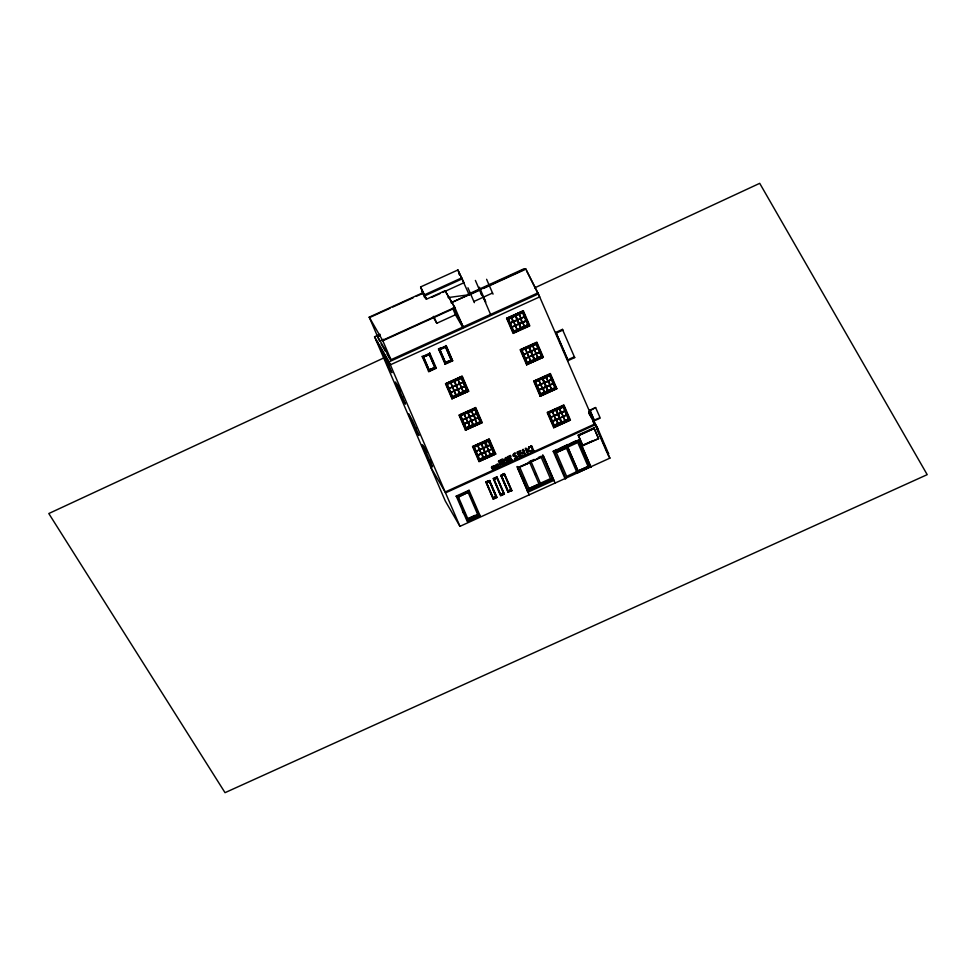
<?xml version="1.0" encoding="UTF-8"?>
<svg xmlns="http://www.w3.org/2000/svg" width="976" height="976" viewBox="0 0 976 976"><rect width="100%" height="100%" fill="white"/><g stroke="black" fill="none" stroke-linecap="round" stroke-linejoin="round"><path stroke-width="1.46" d="M512.986 454.975L513.132 455.755M492.233 469.163L492.526 468.529M516.731 457.305L514.376 459.098L515.047 459.598M492.758 466.418C490.538 467.785 496.833 464.32 493.063 466.723C494.161 469.932 493.795 467.223 494.649 467.955M506.788 462.124L506.715 462.856C507.593 455.219 507.801 466.369 508.63 460.733L507.862 458.866L506.947 459.281L505.507 457.524L506.8 462.16M507.239 463.1L507.41 462.136M492.624 467.321L494.283 466.284L495.271 467.968M460.099 415.386L465.857 429.245L459.94 415.508L475.373 408.493M513.571 332.145L507.557 318.749L522.99 311.722L528.907 325.459L513.449 331.925L507.715 318.615L513.571 332.145L528.589 325.313L522.733 311.795L507.764 318.713M540.362 395.536L556.271 388.411L540.521 395.292L534.763 381.421L540.545 394.816L555.954 388.265L550.037 374.528L534.824 381.518M553.782 426.756L569.801 419.814L554.039 426.695L548.292 412.824L554.075 426.231M495.54 465.686L495.686 465.137C492.953 466.735 498.211 464.698 496.15 466.979L497.162 467.065M528.065 449.253L529.029 446.679L529.724 446.935L529.029 446.679M527.394 450.875L528.016 449.18M528.772 448.936C526.113 451.79 532.994 449.985 531.591 452.095L527.345 450.79M494.625 467.919L495.247 467.931M528.809 449.009L529.687 446.862M516.707 457.537L515.95 458.378M513.925 454.45L513.827 455.353M461.721 377.37L446.422 384.105L452.339 397.842L446.581 383.983L461.599 377.151L467.772 390.827L461.831 376.529L445.971 383.739L452.23 398.184L468.09 390.973L452.181 398.086M488.769 440.176L473.47 446.91L479.387 460.648L473.628 446.788L488.647 439.956L494.82 453.633L479.277 460.989L473.018 446.544L489.037 439.615L473.018 446.544M521.294 350.116L536.519 343.125L542.424 356.862L526.991 363.877L521.086 350.152L536.519 343.125M554.039 426.695L548.134 412.958L563.567 405.931L569.032 419.302M492.941 468.626L493.002 469.529L493.392 468.944M517.134 458.244L517.317 457.805A1.574 1.44 -30.1 0 0 517.341 456.609M513.278 454.401C514.096 452.461 517.451 453.023 514.352 454.169M495.381 466.028L496.137 468.138L497.138 467.028M505.434 463.99L504.629 461.001L501.701 462.343L502.921 465.174L503.055 463.942L504.982 463.515M505.3 458.293L505.678 459.513L505.312 458.33M513.51 454.096L514.669 453.315M504.982 463.6L504.409 463.893L505.409 463.954M380.018 334.268L374.552 336.757L445.288 500.993L459.952 526.345L609.89 458.134L538.398 293.935L525.71 268.803L524.441 269.827L523.88 268.839L467.882 294.313L468.443 295.289L469.151 294.728L457.939 269.962L420.607 286.932L424.706 297.729M516.475 458.769L515.011 459.525M520.123 454.157L522.123 453.364L521.843 452.742L518.927 454.072L518.573 453.23M521.879 452.815L518.976 454.145M384.251 357.728L48.8 513.535L225.029 792.671L927.2 474.653L759.718 183.329L534.714 287.847M522.611 455.975L522.953 455.17L521.391 455.89M523.002 455.255L520.001 456.512L519.159 454.609L520.171 454.23M522.66 456.048L519.537 457.39L521.343 456.646M519.574 457.463L519.122 456.39A230.604 209.755 -30.1 0 0 517.268 452.12L520.903 450.558L520.562 451.266M518.622 453.303L518.732 452.193M518.695 452.108L519.366 451.9M383.702 339.319L379.579 341.185L369.233 317.151L422.742 292.812L426.439 299.205L445.068 290.738L454.779 307.452L463.161 326.911L453.742 308.123M369.44 317.627L390.022 308.27M392.767 307.025L413.336 297.668M416.081 296.411L422.95 293.3L425.17 297.131M420.607 286.932L424.426 294.85L461.758 277.879M424.426 294.85L424.963 295.777L462.295 278.794M431.965 297.277L439.956 293.642M442.616 292.434L463.978 282.711L458.879 272.158L459.537 274.695M525.71 268.803L451.046 302.755L469.151 294.728L448.057 297.595M380.347 335.354L377.614 336.61L390.986 359.741L537.825 292.946M468.443 295.289L480.741 289.701M483.474 288.457L523.075 270.45M454.779 307.452L382.616 340.282L390.986 359.741M473.86 301.511L492.526 293.02M433.088 316.846L436.784 323.251L455.45 314.76L462.905 327.631M381.579 351.031L385.422 357.68L391.901 372.698L388.058 366.061L381.579 351.031L382.202 350.75M385.422 357.68L386.045 357.399M374.552 336.757L389.07 361.852L538.398 293.935M388.058 366.061L389.302 365.488M440.945 347.761L438.431 348.896L438.834 349.591L446.349 346.175L452.644 360.803L445.141 364.219L444.739 363.523M506.617 318.322L523.356 310.832L529.834 325.85L513.132 333.438L506.617 318.322L523.356 310.832M522.965 311.173L529.224 325.606L513.315 332.731L507.117 318.383L522.965 311.173L507.215 318.566M423.035 357.045L429.66 354.032L435.711 368.025L435.308 367.33M439.359 349.628L445.983 346.614M429.184 354.288L434.893 367.476L429.147 370.087L423.45 356.911L429.391 354.642L434.991 367.647L429.05 369.904L434.991 367.647M513.486 321.507L510.216 322.958L513.486 321.507L511.814 317.603M513.693 321.409C522.636 316.444 510.79 326.143 512.022 317.505M517.536 319.786L520.781 318.298L519.11 314.406M524.246 316.724L521.001 318.2L519.317 314.309M510.326 323.202L513.583 321.714L515.218 325.508L511.961 326.984M517.048 320.14L513.779 321.592L515.426 325.411L518.683 323.934M517.622 319.994L520.855 318.481L522.514 322.312L519.256 323.788L522.514 322.312M524.344 316.944L521.074 318.383C519.635 326.814 531.737 317.371 522.709 322.178M395.109 382.433L398.952 389.082L405.418 404.101L401.575 397.464L395.109 382.433L395.731 382.153M520.464 328.082L513.693 331.047L508.52 319.018L515.243 315.968L508.569 319.115M445.373 362.486L451.315 360.217L445.373 362.486L439.773 349.481L445.507 346.87L451.107 359.876M521.05 327.936L527.76 324.874L522.587 312.857L515.816 315.821L521.05 327.936L527.711 324.788M445.471 362.657L451.217 360.046M428.781 370.514L434.076 368.098M445.105 363.084L450.4 360.681M428.976 370.868L435.601 367.854M445.3 363.438L451.937 360.425M428.61 371.295L436.126 367.879M444.934 363.877L452.449 360.461L446.142 345.833L438.639 349.249L445.141 364.219M428.818 371.649L436.321 368.233L429.818 353.251L422.315 356.667L428.818 371.649L428.415 370.953M398.952 389.082L399.574 388.802L396.366 383.263M401.575 397.464L402.82 396.89M555.844 332.377L562.432 329.376L562.859 330.108L556.271 333.109L555.844 332.377L567.91 360.168M451.998 398.806L445.471 383.69L462.173 376.089L468.687 391.205L451.949 398.708L468.687 391.205M526.662 364.841L520.135 349.725L536.837 342.137L543.351 357.253L526.613 364.756L543.351 357.253M520.635 349.786L536.654 342.844L520.635 349.786L526.894 364.219L542.754 357.009L536.495 342.576M454.157 381.421L447.386 384.385L452.608 396.5L459.281 393.352M533.933 359.388L527.223 362.45L522.038 350.433L528.76 347.371M529.395 347.322L536.08 344.199L529.395 347.322L534.567 359.339L541.29 356.277L536.056 344.162M455.816 385.288L452.559 386.764L450.888 382.873M463.112 382.092L459.842 383.531L458.183 379.664M523.758 354.386L527.016 352.909L525.332 349.005M531.054 351.189L534.311 349.701L532.628 345.809M537.776 348.127L534.519 349.603L532.847 345.711M449.192 388.558L452.449 387.082L454.072 390.876L450.827 392.352M457.537 389.29L454.267 390.742L452.632 386.947L455.89 385.471M456.487 385.361L459.745 383.873L461.38 387.667L458.122 389.143M464.844 386.093L461.563 387.545L459.928 383.751L463.21 382.299M523.856 354.605L527.101 353.117L528.736 356.911L525.478 358.387M530.566 351.543L527.296 352.995L528.931 356.789L532.201 355.337M531.151 351.397L534.397 349.92L536.031 353.715L532.786 355.191M537.861 348.347L534.592 349.786L536.251 353.617L539.496 352.129M450.912 392.572L454.169 391.083L455.853 394.987M456.036 394.853L454.365 390.961L457.634 389.509M532.298 355.557L529.016 356.996L530.724 360.925M458.208 389.363L461.465 387.887L463.149 391.779M464.93 386.301L461.66 387.753L463.356 391.681M539.594 352.348L536.324 353.8L538.02 357.728M534.519 359.241L541.29 356.277M452.364 397.378L467.443 390.668M542.095 356.679L527.028 363.414L521.245 350.018L527.101 363.548L542.107 356.716L536.385 343.406M415.105 428.867L418.948 435.503L412.482 420.485L408.639 413.848L415.105 428.867L416.349 428.293M568.996 359.241L574.266 356.85L574.693 357.582L568.105 360.583L567.629 359.68M465.528 430.209L459.001 415.093L475.69 407.504L482.217 422.608L465.467 430.111L482.217 422.608M540.179 396.244L533.665 381.128L550.354 373.54L556.881 388.655L540.179 396.244L556.881 388.655M459.501 415.142L475.507 408.212L459.501 415.142L465.759 429.586L481.607 422.376L465.711 429.489M534.165 381.189L550.171 374.247L534.165 381.189L540.265 395.353M459.611 415.325L475.495 408.175M534.262 381.372L550.159 374.223M466.138 427.903L472.86 424.841L466.138 427.903L460.904 415.788L467.626 412.726M474.946 409.554L468.199 412.58L474.97 409.627L480.155 421.644L473.433 424.694M542.339 378.871L535.568 381.836L540.802 393.938L547.512 390.888L540.741 393.853M542.924 378.725L549.598 375.601L554.819 387.679L548.036 390.644L542.924 378.725L549.634 375.662M469.334 416.691L466.064 418.143L464.405 414.275M469.92 416.545L473.177 415.068L471.493 411.164M476.642 413.495L473.36 414.934L471.701 411.067M537.276 385.788L540.533 384.312L538.862 380.408M543.998 382.738L540.728 384.178L539.069 380.311M544.584 382.592L547.829 381.104L546.157 377.212M551.294 379.53L548.024 380.982L546.365 377.114M462.709 419.961L465.967 418.484L467.602 422.279L464.344 423.755M471.042 420.668L467.809 422.181L466.162 418.362L469.432 416.911M473.25 415.251C464.32 420.156 476.276 410.676 474.897 419.07L471.64 420.546M473.458 415.154L476.727 413.702L473.458 415.154L475.105 418.972L478.35 417.46M537.373 386.008L540.631 384.52L542.266 388.314L539.008 389.79M544.096 382.946L540.826 384.398L542.473 388.216L545.706 386.703M547.914 381.287C538.984 386.203 550.94 376.724 549.561 385.117L546.304 386.594M548.134 381.226L551.379 379.713L548.134 381.226L549.769 385.02L553.026 383.531M467.675 422.462C458.915 427.439 470.432 417.716 469.371 426.39M467.907 422.388L471.152 420.912L467.907 422.388L469.578 426.292M542.339 388.497C533.579 393.474 545.096 383.763 544.035 392.425M542.558 388.436L545.816 386.96L542.558 388.436L544.23 392.303M471.737 420.766L474.995 419.29L476.666 423.181M478.46 417.716L475.178 419.155L476.874 423.084M546.401 386.813L549.647 385.325L551.33 389.229M553.111 383.751L549.842 385.203L551.525 389.095M422.157 445.251L426 451.888L432.466 466.906L428.623 460.269L422.157 445.251L422.779 444.958M555.515 387.899L540.497 394.731L555.637 388.119L549.903 374.808M475.349 407.931L481.29 422.23L465.833 428.684L480.9 421.949M465.955 428.903L480.973 422.071L475.239 408.773M426 451.888L426.622 451.607M428.623 460.269L429.867 459.696L431.148 461.916M553.709 427.647L547.182 412.531L563.884 404.942L570.399 420.058L553.709 427.647L570.399 420.058M547.682 412.592L563.701 405.65L547.682 412.592L553.941 427.024M473.128 446.727L489.025 439.578M547.792 412.775L563.677 405.626M548.134 412.958L563.567 405.931M479.655 459.306L486.377 456.243L479.655 459.306L474.434 447.191L481.144 444.141M488.5 441.03L481.729 443.995L488.5 441.03L493.673 453.047L486.951 456.097M555.869 410.274L549.098 413.238L554.319 425.341L560.993 422.193M563.164 407.065L556.393 410.03L561.615 422.144L568.337 419.082L563.103 406.98L556.405 410.066M476.142 451.156L479.399 449.668L477.715 445.776M482.864 448.094L479.594 449.546L477.935 445.678M486.89 446.337C495.735 441.408 484.084 451.156 485.231 442.47M561.359 412.506L558.089 413.958L561.359 412.506L559.675 408.615M561.554 412.384C570.399 407.456 558.748 417.203 559.895 408.517M476.239 451.363L479.497 449.887L481.119 453.681L477.874 455.158M484.572 452.071L481.314 453.547L479.68 449.765L482.961 448.313M486.695 446.471C477.142 449.96 492.026 447.386 485.023 442.567M550.903 417.411L554.148 415.922L555.783 419.717L552.526 421.205M483.535 448.167L486.792 446.679L488.427 450.473L485.17 451.949M490.257 445.105L486.987 446.557L488.634 450.375L491.867 448.862M558.199 414.202L561.456 412.726L563.079 416.52L559.834 417.996M564.921 411.152L561.639 412.604L563.274 416.386L566.544 414.934M559.248 418.143L555.978 419.595L554.344 415.8L557.601 414.324M481.205 453.864C472.335 458.866 484.059 449.106 482.876 457.756M481.424 453.791L484.682 452.315L481.424 453.791L483.108 457.695M555.856 419.9C547.048 424.902 558.65 415.129 557.552 423.828M556.088 419.839L559.346 418.362L556.088 419.839L557.747 423.706M485.255 452.169L488.512 450.692L490.196 454.584M491.977 449.119L488.708 450.558L490.403 454.487M559.919 418.216L563.164 416.703L564.86 420.632M566.641 415.154L563.372 416.606L565.043 420.497M554.27 425.255L561.005 422.23M494.429 453.352L479.362 460.086L494.368 453.267M569.081 419.399L554.014 426.134L569.154 419.521L563.433 406.211M593.628 418.985L589.833 410.176L595.616 407.541L590.114 410.664L594.457 420.729L600.24 418.106L595.616 407.541M479.228 460.892L495.137 453.779L488.988 439.517M590.029 410.579L589.077 411.75L590.321 411.177L589.833 410.176M588.931 411.506L590.175 410.823M479.045 461.611L495.747 454.011L489.22 438.907L472.53 446.496L478.996 461.514L495.747 454.011M525.173 453.767L525.613 454.731L524.905 455.048L524.502 454.121A225.163 204.814 -30.1 0 0 522.587 449.68L523.295 449.363L523.88 450.753M533.128 451.205C534.872 450.278 532.445 452.144 532.786 450.363A225.163 204.814 -30.1 0 0 530.859 445.922L531.603 445.678L532.164 446.996M498.504 461.233C500.712 457.927 503.787 465.967 500.737 464.771L500.371 465.576L498.492 461.197L500.273 460.428M502.567 461.148C497.882 462.417 505.068 460.513 500.517 460.294L502.335 458.927C503.897 460.038 506.251 459.171 503.177 460.867M510.497 456.622C510.082 456.402 510.814 460.721 512.546 459.891L510.814 461.611L510.46 460.794L508.96 460.916C512.4 459.318 507.252 461.733 508.106 458.5C511.058 457.024 507.008 458.879 507.252 456.866L510.46 455.414L510.924 456.475M592.627 420.07L593.872 419.509L594.262 420.327L592.871 420.644L594.116 420.083L594.457 420.729M592.774 420.314L594.018 419.753M496.894 465.186L496.345 464.771C497.089 463.307 499.797 464.649 496.772 464.881L497.723 467.406L498.809 466.894M508.85 458.744L509.46 458.464M510.094 458.171L510.716 457.842M491.867 467.138L491.941 466.418L492.197 466.992M595.323 419.717L598.8 418.131M497.894 464.417L496.772 464.881M509.338 459.867L509.948 459.586M510.582 459.293L511.229 459.013M509.167 459.489L509.789 459.208M510.424 458.927L511.058 458.635M497.199 465.332L497.858 465.027M502.591 462.856L504.372 462.099M501.115 464.027L500.505 464.259L500.603 462.844L500.529 464.295M502.75 463.21L504.665 462.77L502.762 463.246M499.151 466.735L498.687 465.674L497.565 466.186L498.126 464.735M497.858 466.845L498.638 466.491M528.333 453.486L527.577 453.742L528.333 453.486L527.15 450.814M459.952 526.345L445.532 492.868L595.47 424.658M582.794 445.886L578.073 435.089L593.933 427.878L598.654 438.675L582.513 445.398L593.079 440.579M578.365 435.589L594.213 428.366M596.129 427.354L597.056 426.939L608.585 453.718L607.536 453.925L608.585 453.718M594.116 428.586L578.548 435.589L582.892 445.666L598.434 438.602L593.933 427.878M531.456 460.648L534.165 459.415M538.24 457.573L540.948 456.329M487 481.351L489.757 480.729L485.767 481.912M503.104 474.031L500.92 475.641L504.336 473.47M557.235 449.363L553.148 451.217L553.477 451.79L579.317 440.042L590.968 467.101L589.931 466.857L590.968 467.101M559.943 448.13L568.105 444.422M570.826 443.177L576.267 440.701M519.683 467.065L529.809 462.636L519.683 467.065L528.98 488.598L539.02 484.035L528.931 488.525M531.164 461.843L541.216 457.28L550.427 478.667L540.375 483.23M456.231 496.113L469.029 490.294L469.371 490.891L456.573 496.711L456.231 496.113L467.309 521.635L480.107 515.816L469.029 490.294M486.255 482.4L489.525 480.924L496.552 497.126L493.222 498.48M565.714 446.471L578.634 440.603L590.004 467.004L577.17 473.018L565.799 446.618M486.402 482.656L489.671 481.168M493.832 479.265L497.101 477.789M501.054 475.519L504.531 474.397M501.347 476.007L504.324 474.031M554.392 451.986L567.239 445.959L578.609 472.372M496.064 496.625L489.647 481.729L486.67 482.766L493.234 497.919L496.064 496.625L493.161 497.797M494.185 479.509L496.943 478.106L503.506 493.246L500.603 494.417M501.615 476.129L504.372 474.726L510.936 489.867L508.032 491.026L501.542 476.007L507.959 490.904L510.936 489.867M457.622 497.065L468.919 491.928L468.224 490.733M576.609 471.701L566.641 476.41L556.32 452.51L566.446 448.082L556.357 452.583M567.727 447.142L577.768 442.567L588.089 466.479L578.036 471.054L567.8 447.289M493.075 498.236L496.345 496.747M500.505 494.856L503.775 493.368M511.217 489.989L508.154 491.843L501.127 475.641L504.397 474.153L511.839 490.721L507.862 491.916M500.651 495.1L503.994 493.734L496.955 477.532L493.697 479.021L500.444 494.734M508.093 491.721L511.143 489.867M493.124 498.919L496.833 497.235M500.566 495.54L504.263 493.856M507.996 492.16L511.705 490.477M493.27 499.175L496.979 497.492L489.61 480.473L485.914 482.156L492.99 498.675M500.712 495.784L504.409 494.1L497.052 477.093L493.344 478.777L500.42 495.296M552.294 479.057L539.447 485.072L529.224 461.306M553.087 478.874L527.247 490.623L528.028 492.136L553.929 480.363L552.928 478.594M527.247 490.782L553.258 479.155L542.766 454.792M475.044 515.34L467.699 518.683L468.041 519.269L478.533 514.572M467.87 518.976L477.654 514.523M467.589 520.306L478.887 515.169M577.951 470.908L588.089 466.479M565.848 478.533L564.811 478.289L565.848 478.533L554.319 451.839L578.719 440.737L590.26 467.431M518.073 451.851L519.012 451.424M519.317 451.827L520.598 451.339M521.367 453.608L522.123 453.364M520.037 456.597L520.659 456.317M514.779 453.828L515.84 453.498M514.413 456.5L516.719 457.134M515.999 455.853L514.328 455.694M515.157 456.597L513.278 455.999M514.742 455.816L514.071 455.597M529.346 450.656L531.847 451.363M528.833 451.205L531.591 452.095M534.885 381.64L540.521 395.292M516.829 456.024L517.39 456.683A1.574 1.44 -30.1 0 1 517.365 457.878M558.809 339.233L559.236 339.977M588.687 412.47L597.056 426.939M588.906 413.373L597.824 428.781M592.835 421.449L594.469 424.133L445.141 492.038L430.623 466.943M593.835 423.413L595.36 426.048M607.694 454.34L609.89 458.134M529.224 325.606L513.376 332.816M526.052 320.909L522.794 322.397L524.49 326.326M542.754 357.009L526.894 364.219M524.271 326.387L522.587 322.495L519.354 324.008M515.535 315.175L521.221 328.387M515.072 315.504L520.794 328.814M518.756 324.117L515.499 325.594L517.195 329.522M537.788 357.789L536.105 353.898L532.872 355.41M529.065 346.578L534.738 359.79M528.589 346.907L534.275 360.12M530.456 351.299L527.223 352.812L525.539 348.908M516.963 329.595L515.291 325.691L512.046 327.204M542.583 377.98L548.268 391.193M578.561 440.457L578.878 441.018L554.478 452.12L554.148 451.559M542.119 378.31L547.792 391.522M530.493 360.998L528.809 357.094L525.576 358.607M556.113 409.383L561.786 422.596M555.637 409.713L561.322 422.925M557.503 414.105L554.27 415.617L552.587 411.713M552.367 411.787L554.063 415.715L550.806 417.191M481.058 293.581L485.328 300.962M552.209 478.911L552.538 479.484L542.302 455.719M530.859 445.922L530.895 445.995A225.163 204.814 -30.1 0 1 532.823 450.436M525.613 454.731L524.905 455.048M522.587 449.68L522.624 449.765A225.163 204.814 -30.1 0 1 524.551 454.194M540.887 484.425L530.651 460.66M517.268 452.12L517.304 452.193A230.604 209.755 -30.1 0 1 519.171 456.463M445.947 345.48L446.349 346.175M445.678 346.09L446.081 346.785L439.456 349.798L439.054 349.103M527.809 490.013L528.138 490.586L517.731 466.528M452.242 360.107L452.644 360.803M461.831 376.529L445.971 383.739M451.632 359.9L452.034 360.595L445.776 346.26M457.951 379.737L459.647 383.666L456.39 385.142M474.97 409.627L480.155 421.644M445.007 362.913L445.41 363.609L439.151 349.274M454.401 380.542L460.074 393.755M453.925 380.872L459.611 394.084M493.673 453.047L488.451 440.932M467.87 411.848L473.604 425.158M498.407 464.613L496.625 465.418M450.656 382.934L452.352 386.862L449.094 388.35M467.406 412.177L473.128 425.487M429.623 352.909L430.026 353.605L422.51 357.021L422.108 356.325M481.4 443.25L487.122 456.561M429.355 353.507L429.757 354.215L423.133 357.228L422.73 356.521M464.173 414.336L465.869 418.265L462.624 419.753M480.924 443.58L486.658 456.89M435.918 367.537L436.321 368.233M496.906 476.849L493.197 478.533M496.894 477.41L493.624 478.899M503.506 493.246L500.676 494.539L494.259 479.631M428.671 370.343L429.086 371.039L422.828 356.704M489.452 480.802L486.182 482.278L493.002 498.114M489.647 481.729L495.991 496.503M369.233 317.151L382.824 340.758L454.987 307.94L445.068 290.738M381.067 343.759L385.532 351.47M387.021 354.032L389.985 359.18M480.107 515.816L479.765 515.218L467.76 520.611L457.451 496.76L468.748 491.623L479.057 515.474L478.362 514.279M477.484 514.23L477.825 514.816L468.114 492.368L458.5 497.113L458.159 496.516M375.833 339.721L390.351 364.817L539.667 296.899L526.528 270.694M383.068 352.751L386.911 359.4M397.232 385.264L400.441 390.803M423.425 446.069L425.987 450.497M423.645 446.971L426.841 452.498M453.742 308.392L463.295 327.448M426.292 298.949L421.559 289.14L422.376 292.312M445.532 492.868L389.07 361.852M533.884 450.961L532.115 446.923M526.357 450.827L525.295 448.448L526.003 448.13L527.186 450.888M524.356 451.912L525.21 453.84M562.432 329.376L574.693 357.582M556.271 333.109L568.105 360.583M596.702 428.696L607.084 452.803M590.809 466.821L579.146 439.749L553.319 451.51L565.128 478.85M550.013 373.979L556.271 388.411M563.542 405.382L569.801 419.814M486.609 279.295L493.026 294.166M479.411 287.225L485.828 302.109M483.193 297.265L490.586 314.443M475.397 280.429L481.802 295.313M555.112 483.059L543.449 455.987L517.561 467.772L529.212 494.832M544.767 459.647L546.511 463.698M548.268 467.76L549.427 470.469M551.184 474.531L552.343 477.24M467.943 287.774L474.36 302.658M459.708 275.33L457.939 269.962M452.681 308.318L455.45 314.76M516.926 466.552L527.418 490.904M504.836 460.074L501.017 461.807M511.839 490.721L504.482 473.714L500.786 475.397L508.142 492.404M461.941 376.712L468.09 390.973M475.458 408.114L481.607 422.376M488.878 439.334L494.82 453.633M424.963 295.777L426.439 299.205M433.808 316.322L436.784 323.251M445.617 347.041L451.315 360.217M491.367 467.321L492.16 468.407M439.871 349.652L445.568 362.828M423.645 357.253L429.245 370.258M458.33 496.821L468.041 519.269M462.441 510.753L463.637 513.522M526.32 450.741L527.186 452.766M523.844 450.68L524.405 451.986M527.138 452.693L527.626 453.816M492.892 467.48L493.148 468.114M493.124 468.077L493.417 468.98M492.965 468.663L492.673 467.87L492.551 468.565M461.416 378.151L454.682 381.177L461.453 378.224L466.626 390.241L459.867 393.23L466.626 390.241L461.404 378.127M510.082 456.134L508.191 457.573L510.082 456.134M499.907 461.209L499.834 462.673L499.907 461.209M535.336 473.092L535.641 475.08L535.336 473.092M523.929 478.46L524.246 480.448L523.929 478.46M572.497 459.757L572.888 461.941L572.497 459.757M561.102 465.113L561.493 467.309L561.102 465.113M507.41 457.598L506.898 458.891L507.41 457.598"/></g></svg>
